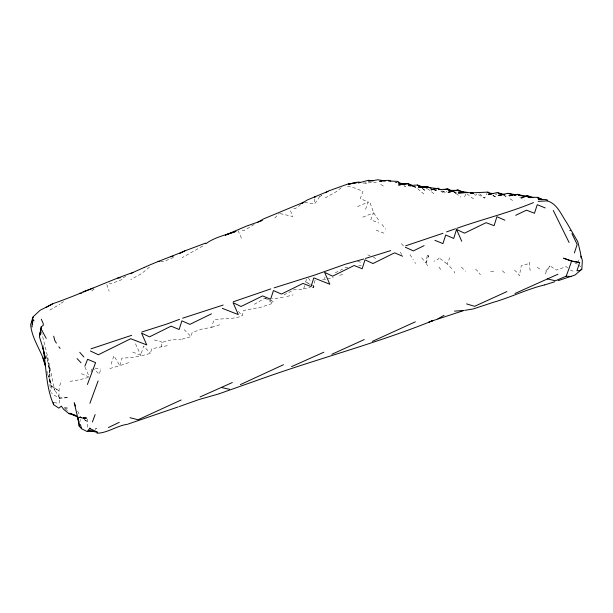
<?xml version="1.0" encoding="UTF-8"?>
<svg xmlns="http://www.w3.org/2000/svg" width="613" height="613" viewBox="0 0 613 613"><rect width="100%" height="100%" fill="white"/><g stroke="black" fill="none" stroke-linecap="round" stroke-linejoin="round"><path stroke-width="0.46" stroke-dasharray="3.06 2.3" d="M59.147 388.358L58.902 397.791M41.4 331.464L47.416 355.755L54.687 390.289L53.944 388.834L59.974 398.228L59.055 403.239L54.159 402.672M87.33 427.223L87.667 419.223L79.958 416.94L79.146 417.491L87.636 418.878L79.606 417.177L87.667 419.223M421.675 257.866L425.997 262.923L427.315 255.046L428.671 255.69L428.694 256.449L427.315 255.046M182.076 339.173L191.087 336.621L192.13 332.522L202.129 329.035L211.707 327.327L213.784 320.193C223.155 317.664 233.063 319.84 242.112 315.787L243.468 310.492L260.778 307.228L272.839 303.312L273.122 301.642L270.808 300.309M313.979 286.171L313.741 287.466L313.618 286.079L310.829 287.037M79.759 422.388L80.38 419.238M100.279 370.413L99.436 374.259L92.908 368.221M141.657 355.793L150.484 353.356L151.603 348.774L168.659 345.403M315.067 280.21L313.634 285.719L311.243 284.585M51.53 388.55L51.622 386.405L49.63 378.55L49.906 380.65C50.289 372.16 48.695 363.777 46.335 355.655L49.147 366.957L49.753 372.834L48.634 364.781L49.63 371.44L49.446 370.206L49.584 382.55L50.764 391.676M161.119 346.92L162.445 342.253L172.054 339.648L181.134 339.357M283.972 294.907L294.447 289.505L298.355 289.65L303.634 288.915L305.151 283.673M59.79 385.669L61.308 380.497M90.969 371.961L92.257 367.624M132.753 352.092L140.76 355.264L143.572 346.054L150.484 353.356M324.499 278.769L325.059 276.961M310.377 284.57L305.649 281.926L306.531 279.199M111.114 364.137L113.895 355.709L119.819 365.662L129.381 362.406M425.997 262.923L428.671 255.69M365.54 209.278L368.267 202.045L360.268 198.581L362.996 191.386L354.996 188.099L346.943 186.015M313.527 286.332L312.806 287.788L313.527 286.332L311.166 285.007M451.796 268.594L447.092 263.927L449.773 257.835M577.852 262.586L579.883 257.874M464.562 196.903L465.849 194.053M474.255 194.696L475.979 195.248L476.722 193.785L484.684 198.091L486.76 193.639M422.457 188.543L425.315 190.628L426.556 188.022M492.944 195.547L495.312 196.827L496.852 193.969L494.944 194.106M441.598 190.942L445.659 192.597L446.509 191.064M434.387 189.953L436.134 190.658L437.077 189.003M412.61 186.114L415.997 187.624L416.426 186.888L414.633 186.298M503.35 195.386L505.901 196.321L506.759 194.834M454.072 192.444L455.712 193.049L456.493 191.716M545.072 274.026L549.869 265.858L556.451 270.072L566.182 266.624L567.753 267.896M304.646 202.267L314.477 204.075L319.565 196.773L321.84 195.256L319.565 196.773M439.199 257.912L438.272 259.161L433.897 261.268M545.731 271.23L549.869 265.858M274.762 218.067L279.252 213.431M149.457 267.13L141.603 273.567L130.784 279.543M341.234 187.831L336.131 191.792L325.311 197.815M300.791 204.481L295.581 208.474L292.907 208.305M91.689 290.953L94.356 288.976M61.039 303.22L64.081 301.282M202.65 246.081L182.115 257.682M254.196 224.473L244.25 230.404L239.53 229.86M49.806 310.109L59.936 304.171M254.303 304.309L265.13 298.041L273.122 301.642M125.857 276.486L122.723 277.75M335.319 272.762L345.893 267.475L347.931 267.383M357.509 206.627L368.267 202.045M173.533 257.399L163.234 261.774L160.667 261.544M362.781 217.186L373.524 212.857L370.804 219.845L378.819 223.002M122.041 279.543L111.911 283.398L109.076 283.106M339.671 275.344L344.245 273.881M211.707 327.327L221.508 324.231M59.269 398.09L68.541 397.668L59.269 398.09L52.718 394.335L51.362 392.565M327.365 278.93L333.257 277.39M303.634 288.915L309.925 287.267M88.525 377.409L79.537 379.754L69.982 381.386M286.83 296.516L293.167 294.868M109.819 368.543L119.819 365.662L121.933 358.107L131.006 357.655L140.538 356.084M358.697 265.896L361.348 265.306M325.679 279.367L321.488 279.834M283.313 297.336L273.873 298.646L271.988 298.324M362.973 183.118L376.367 182.444M78.472 417.66L87.621 417.192L79.146 417.491M64.311 408.097L67.951 408.059L68.043 409.553M490.638 271.528L495.81 271.498M64.327 407.791L67.951 408.059M364.934 183.003L366.651 183.241M412.028 186.168L416.426 186.888M95.053 368.106L100.655 369.072M280.172 213.592L292.822 216.504L289.688 208.933M394.971 182.398L396.826 182.804L395.079 182.299M154.399 339.954L162.445 342.253M59.43 398.044L59.974 398.228M376.091 230.174L384.098 233.239M570.236 269.996L574.894 271.919M81.429 373.662L88.632 376.811M357.754 261.1L362.551 263.23M367.777 254.824L370.168 255.905M373.371 257.345L375.761 258.418M434.487 189.884L436.134 190.658M305.649 281.926L310.446 284.202M454.018 192.428L455.612 193.241M492.906 195.478L495.312 196.827M454.026 192.175L455.712 193.049M413.606 186.383L415.997 187.624M571.201 231.009L569.623 230.174L571.002 230.909M574.718 262.778L577.193 264.134M504.338 195.432L505.901 196.321M442.678 190.865L445.659 192.597M51.622 386.405L58.94 390.696L51.078 385.753L46.818 371.271M403.867 185.655L405.477 186.613L404.044 185.486M380.773 184.429L384.336 186.613M519.793 197.371L524.444 200.282M79.958 416.94L87.812 421.867L80.525 417.078L77.43 410.587M493.036 195.363L494.499 196.29M510.077 198.827L513.832 201.302M427.284 188.505L434.441 194.122M466.807 193.769L474.071 199.294M440.778 191.072L445.015 193.946M265.13 298.041L272.839 303.312M537.21 267.245L540.283 269.352M65.116 408.886L68.12 411.078M422.273 188.383L425.315 190.628M455.934 193.455L460.861 197.118M578.618 265.207L580.756 266.808M440.126 258.655L447.092 263.927M417.66 188.712L423.874 193.984M514.46 270.103L517.977 273.291L519.364 275.766L521.272 265.674L528.575 263.728L529.272 262.387L530.36 272.739M475.596 269.176L478.807 272.264L480.362 274.793M479.627 193.746L484.684 198.091M461.459 267.13L465.489 271.283M502.445 270.777L505.242 273.559M184.115 329.633L191.087 336.621M401.408 243.721L404.12 246.641M238.472 311.45L242.112 315.787M381.976 224.45L385.738 229.162M438.931 266.977L440.778 269.605M373.723 212.956L379.478 221.469M308.446 278.011L311.044 281.865M410.02 254.64L413.254 259.743M400.366 252.096L401.684 254.548M454.026 271.352L454.846 273.03M426.357 263.452L427.537 265.85M135.527 343.816L140.76 355.264M238.02 230.511L241.484 238.327M84.954 367.049L89.054 376.321M414.901 262.31L415.399 263.605M51.163 383.776L47.071 371.716M370.175 203.041L373.608 212.65M106.815 284.478L109.16 291.167M43.638 345.41L43.891 347.15M314.385 198.788L314.477 204.075M96.908 428.541L95.092 429.115L96.908 428.541"/><path stroke-width="0.92" d="M32.091 327.02L32.412 318.4L33.271 316.683L40.129 310.262L52.496 303.964M558.106 280.67L575.032 275.038L581.829 269.176L582.35 260.625L581.109 256.081M32.412 324.2L32.841 320.446M41.293 326.714L39.837 334.951L41.293 326.714L43.301 325.38L43.14 323.319L41.286 319.227M504.897 220.213L496.905 216.726L494.101 225.676L486.086 222.68L464.508 233.162L456.524 229.431L453.72 238.419L445.72 235.001L442.931 243.599L434.931 240.342M431.192 188.344L427.897 186.796L427.108 187.287L418.449 187.011L418.664 186.344L417.698 185.011L408.511 185.601L408.028 183.494L398.504 185.019L408.028 183.486L412.013 185.555M574.373 252.993L577.162 244.395L571.898 233.599M33.271 316.683L30.65 324.53C31.769 338.928 41.4 350.644 45.155 364.306M579.691 262.525L571.577 261.13L563.585 258.203L571.607 261L579.691 262.525L576.917 270.754L579.967 270.555L581.829 269.176M98.118 380.934L89.896 403.331M92.402 421.974L95.138 414.587M84.878 366.145L87.598 359.279L95.597 362.651L87.398 384.489M75.453 406.005L74.234 402.795L79.307 424.357L79.23 426.188L81.621 428.755L87.146 431.537L89.705 428.541L97.689 432.173M447.36 189.532L448.126 189.118L451.497 190.865M75.989 415.56L69.813 413.254L69.185 413.79L63.637 409.354L61.361 406.143L58.848 408.151L53.645 404.687C45.699 386.65 46.481 366.957 43.017 348.015L45.316 358.26L43.017 348.015M302.278 203.34L303.772 202.198L263.582 218.895L257.912 222.159M325.633 192.72L328.384 191.011L347.786 184.053L356.758 182.574M205.861 243.744C214.703 237.162 225.799 235.009 235.99 231.369L225.339 235.108L246.165 226.235L262.372 220.496M301.619 203.485L307.511 199.861L328.009 191.348M184.827 250.909C171.364 256.602 157.595 261.337 144.3 267.414M46.151 307.419L52.695 303.749C79.882 294.34 105.965 281.88 133.151 272.394L130.722 273.758M437.889 318.829L444.057 315.32M179.739 253.506L184.819 250.878L205.508 243.146M473.228 193.264L458.286 191.003L458.026 189.999L448.233 192.283L458.026 189.999L463.727 192.336M211.47 313.833L189.892 324.369L181.9 320.829L179.111 329.51L171.104 326.154L149.526 336.851L141.542 333.104L146.76 344.927L130.73 338.728L98.356 354.751L90.372 350.981M424.135 245.637L413.346 250.893L405.362 247.254M108.455 427.537L119.244 422.342M515.671 215.324L526.46 210.167L534.467 213.263L537.256 204.696L545.256 207.953M181.164 399.983L138.055 419.767L130.002 417.698M415.384 321.802L372.283 341.426M232.312 382.535L199.999 396.971M283.474 364.704L240.365 384.627M364.222 339.579L331.901 354.268M514.974 293.489L557.976 274.203M506.913 291.558L474.592 306.331L466.554 303.887M133.634 272.164L144.285 267.414M323.848 352.214L291.535 366.635M450.034 190.39L447.643 189.164L438.349 189.624L438.211 188.26L431.115 189.831L438.211 188.26L440.448 189.563M571.592 276.471L566.121 276.225L555.355 280.777L547.294 278.869M179.525 319.312L167.219 323.909L141.81 332.001M93 288.156L83.031 291.788M179.348 406.519L198.765 399.622L218.741 393.914M223.178 305.044L182.605 318.201M446.57 231.898L455.505 228.756M219.239 393.738L270.049 375.777C324.262 356.927 379.983 342.046 433.253 320.484L428.97 321.963L462.999 310.806M442.977 233.277L405.737 245.798M533.486 202.589C508.468 212.926 482.285 219.285 456.815 228.312M270.816 288.892L233.308 301.78M131.657 335.319L90.962 348.851M390.696 250.617L365.34 258.479M127.841 424.127L178.237 406.902M544.719 284.899L554.688 281.765M274.149 287.842L314.569 275.107L345.364 264.195L363.716 259.015M127.175 424.326C116.708 425.82 107.727 432.977 97.099 433.222L96.816 432.288M544.589 284.938C527.057 289.098 510.89 297.313 493.588 302.232L473.251 308.944L464.677 310.377M358.375 182.973L368.29 180.329M497.335 192.536L488.27 194.597L491.128 194.39M530.812 197.692L528.176 197.279L528.031 195.93L521.77 197.348L528.031 195.93L533.41 197.654M513.058 194.712L507.901 193.356L498.2 195.394L502.001 195.149M352.996 183.333L348.337 184.229L358.084 182.061L360.659 182.413M354.866 182.973L356.728 182.613M170.406 256.717L173.134 256.265M522.031 195.846L517.778 194.306L508.928 195.731L512.483 195.394M368.566 181.302L378.083 179.778L385.324 181.027M77.062 358.59L81.031 362.758M314.354 197.034L315.787 196.85M447.643 189.164L444.187 189.517L448.126 189.118L448.318 190.321L457.275 190.382M87.467 431.583L93.053 431.008M514.261 195.225L516.039 195.057M454.524 311.12L463.712 310.523M466.731 192.505L458.202 192.98L467.359 192.482M490.109 193.509L487.91 192.114L470.378 192.903L473.098 193.279M538.176 201.355L547.325 200.865C557.462 203.983 561.056 214.535 566.588 222.435L577.806 241.737L580.572 253.307L581.07 257.935M117.704 277.934L120.217 277.842M528.176 197.279L537.739 197.355L542.168 199.486M418.449 187.011L427.897 186.796L428.265 187.494L437.483 188.582M79.422 293.267L81.291 293.275M381.547 181.402L379.7 181.371L388.113 180.291L390.726 181.05M388.481 180.981L397.944 181.379L398.481 183.348L407.3 183.793M537.739 197.355L538.36 199.095L547.118 199.723L547.325 200.865M158.093 261.307L159.809 261.467M527.364 196.068L518.177 194.919L517.778 194.306M418.664 186.344L427.108 187.287M493.404 193.57L488.224 192.98L487.91 192.114M368.451 180.291L373.156 180.866M516.062 194.842L507.901 193.356M504.867 194.543L498.246 193.516L497.955 192.597L501.986 194.099M408.511 185.601L411.147 186.03M221.531 387.531L229.599 389.324M88.533 430.311L95.896 432.065M538.36 199.095L540.061 199.531M76.035 415.729L68.51 413.453M518.177 194.919L520.881 195.739M418.173 185.417L424.035 187.241M411.951 185.41L408.381 184.229L410.917 185.364M542.52 199.692L538.13 197.999L541.409 199.692M402.557 256.203L394.557 252.824L372.972 263.544L364.988 259.843L362.183 268.747L354.176 265.498L332.591 276.187L324.614 272.333L329.825 284.263L313.81 277.881L311.021 286.585L303.014 283.421L281.428 294.064L273.429 290.554L270.647 299.19L262.64 295.926L241.055 306.492L233.078 302.684L238.288 314.584L222.274 308.324M69.813 413.254L77.169 416.878M398.266 182.046L401.163 183.586M417.698 185.011L419.982 186.697M83.874 356.996L79.751 352.322M58.84 346.766L60.105 348.399M32.412 318.4L34.021 320.951M56.388 343.134L54.825 340.598L53.683 336.2M569.094 242.503L553.294 210.497M456.524 229.431L461.742 241.261M46.228 338.407L40.987 328.622L39.447 336.828L43.262 349.065M42.925 358.015L45.469 366.421M80.364 424.51L81.621 428.755M78.77 421.805L77.698 416.702L79.069 425.889M89.958 428.012L90.103 428.901M53.346 402.58L53.645 404.687M571.577 261.13A25.715 1.716 -71.4 0 1 566.121 276.225"/></g></svg>
